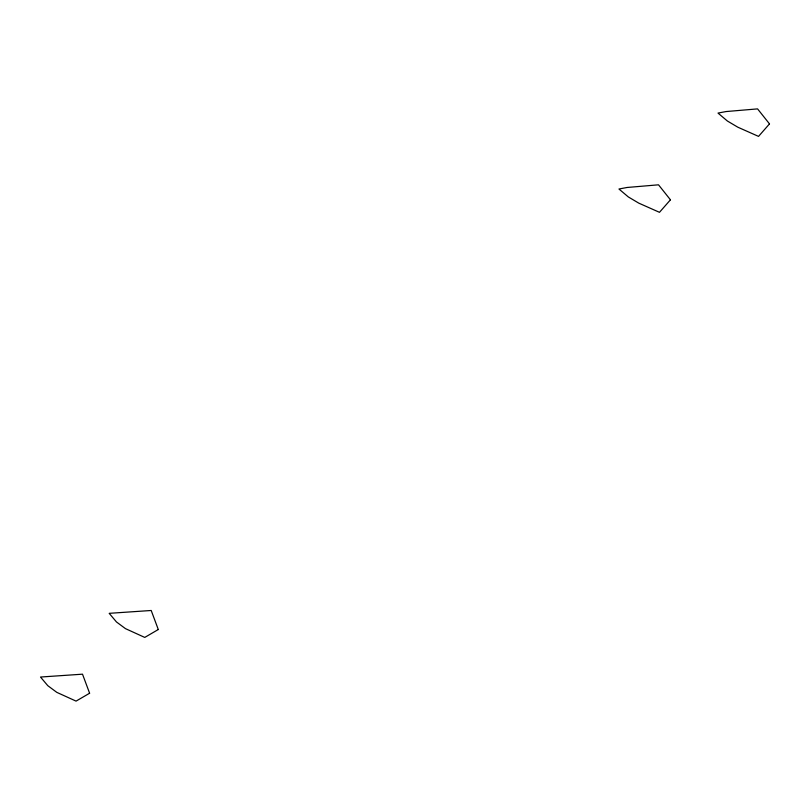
<?xml version="1.0" encoding="UTF-8"?>
<svg xmlns="http://www.w3.org/2000/svg" width="810" height="810" viewBox="0 0 810 810"><rect width="100%" height="100%" fill="white"/><g stroke="black" fill="none" stroke-linecap="round" stroke-linejoin="round"><path stroke-width="1.21" d="M670.447 199.817L659.482 212.321L638.736 203.118L628.307 196.921L618.941 189.013L627.092 187.474L658.51 184.812L670.447 199.817M769.5 123.889L758.535 136.394L737.788 127.18L727.36 120.994L717.994 113.076L726.145 111.547L757.563 108.884L769.5 123.889M158.294 629.522L144.757 637.419L125.479 628.641L116.478 621.969L109.188 613.332L151.207 610.487L158.294 629.522M89.606 693.228L76.059 701.116L56.781 692.347L47.78 685.665L40.5 677.038L82.509 674.183L89.606 693.228"/></g></svg>
